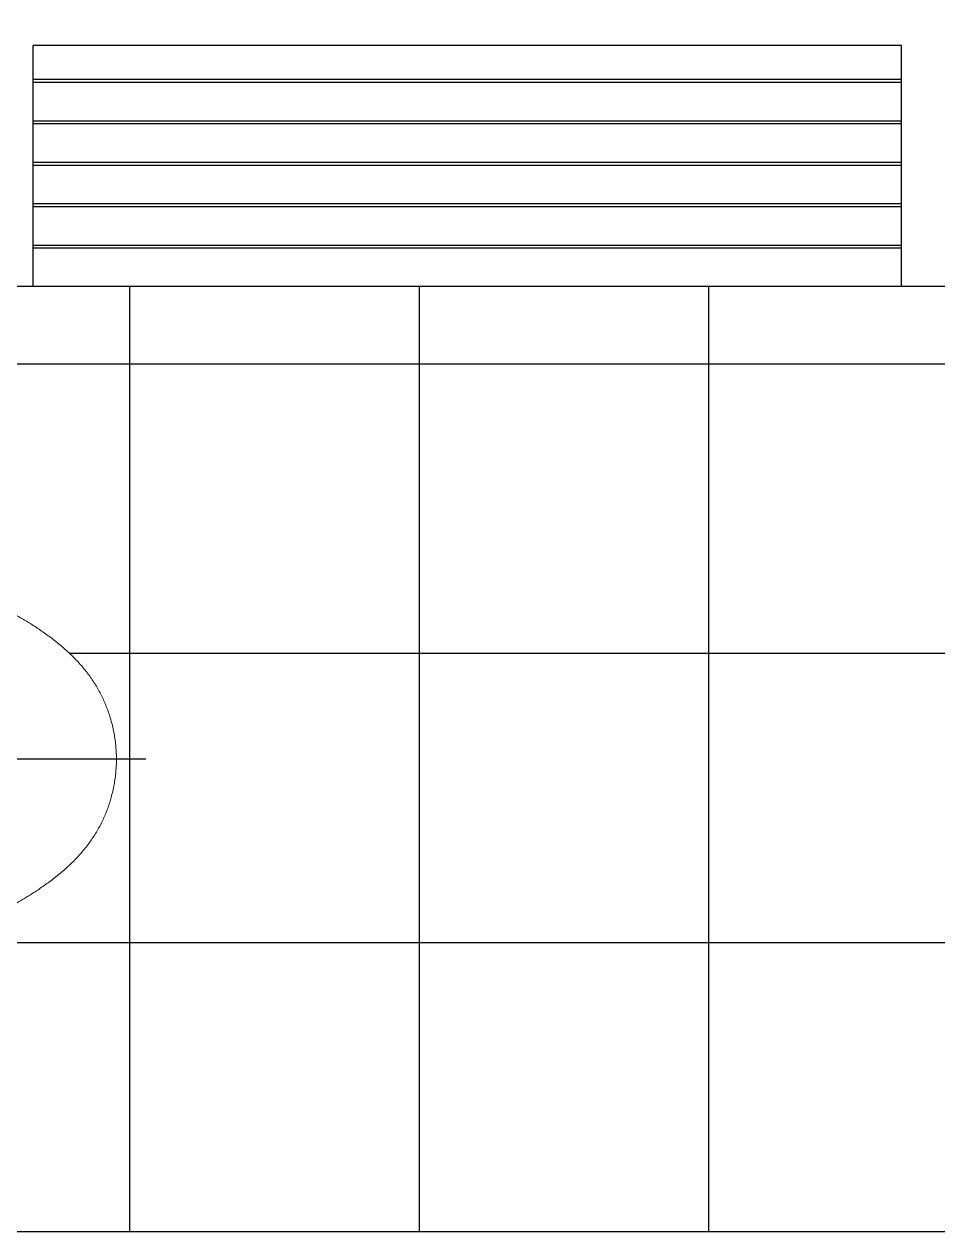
# Model space of a CAD drawing. Header units: millimetres. Extents: x 18456 to 179493, y -203649 to 469211.
# Drawn here: x 141577 to 142524, y 274641 to 275893 of the extents above; entities that cross this region are included whole.
import ezdxf

# ---------------------------------------------------------------- set-up
doc = ezdxf.new("R2010")
doc.units = ezdxf.units.MM
doc.layers.add('X-평면도(기본형)$0$FUR', color=6, linetype='Continuous', true_color=0xff00ff)
doc.layers.add('X-평면도(기본형)$0$TIL', color=5, linetype='Continuous', true_color=0x0000ff)

# ---------------------------------------------------------------- blocks, each defined once
blk = doc.blocks.new('X-평면도(기본형)$0$IW990')
at = {"layer": 'X-평면도(기본형)$0$FUR', "color": 1, "ltscale": 30, "true_color": 0xff0000}
blk.add_line((237991.9, 46180.3), (238735, 46180.3), dxfattribs=at)
at = {"layer": 'X-평면도(기본형)$0$FUR', "linetype": 'Continuous', "lineweight": 15}
for points, knots in [([(238522.2, 46373.3), (238513.8, 46373.4, 0), (238497.1, 46373.6, 0), (238472.1, 46373.7, 0), (238447, 46373.7, 0), (238422.1, 46373.6, 0), (238394.4, 46373.3, 0), (238363.9, 46372.6, 0), (238330.6, 46371.2, 0), (238302.9, 46369.6, 0), (238280.7, 46368.1, 0), (238263.9, 46367, 0), (238247.2, 46365.5, 0), (238230.4, 46363.6, 0), (238213.7, 46360.9, 0), (238196.5, 46357.3, 0), (238178.8, 46352.3, 0), (238160.7, 46345.8, 0), (238143, 46338.3, 0), (238125.8, 46329.5, 0), (238111, 46320.7, 0), (238098.3, 46312.2, 0), (238087.6, 46304.4, 0), (238077.3, 46296, 0), (238067.5, 46287.1, 0), (238058.6, 46277.6, 0), (238050.6, 46267.7, 0), (238043.7, 46257.3, 0), (238037.6, 46246.4, 0), (238032.6, 46235, 0), (238029.4, 46226.6, 0), (238028.2, 46221.9, 0), (238028.1, 46221.5, 0)], [0, 0, 0, 0, 0.045045, 0.090113, 0.135167, 0.180192, 0.2252, 0.286412, 0.347638, 0.408861, 0.439659, 0.470514, 0.501361, 0.532157, 0.562894, 0.593613, 0.628106, 0.662718, 0.697369, 0.73198, 0.766473, 0.790174, 0.813941, 0.837696, 0.861396, 0.885041, 0.907276, 0.929591, 0.951906, 0.974141, 0.996378, 1, 1, 1, 1]), ([(238022.2, 46180.3), (238022.2, 46182.5, 0), (238022.3, 46186.8, 0), (238022.8, 46193.4, 0), (238023.5, 46200, 0), (238024.6, 46206.8, 0), (238025.9, 46213.4, 0), (238027.1, 46218.3, 0), (238028, 46221, 0), (238028.1, 46221.5, 0)], [0, 0, 0, 0, 0.15677, 0.311274, 0.473781, 0.636377, 0.799122, 0.962022, 1, 1, 1, 1]), ([(238022.2, 46180.3), (238022.2, 46178.1, 0), (238022.3, 46173.8, 0), (238022.8, 46167.2, 0), (238023.5, 46160.5, 0), (238024.6, 46153.8, 0), (238026, 46147.2, 0), (238027.2, 46142.2, 0), (238028, 46139.6, 0), (238028.1, 46139.1, 0)], [0, 0, 0, 0, 0.15677, 0.311274, 0.473781, 0.636377, 0.799122, 0.962022, 1, 1, 1, 1]), ([(238522.2, 45987.3), (238513.9, 45987.2, 0), (238497.2, 45986.9, 0), (238472.1, 45986.8, 0), (238447.1, 45986.8, 0), (238422.1, 45986.9, 0), (238394.4, 45987.2, 0), (238363.9, 45987.9, 0), (238330.7, 45989.3, 0), (238302.9, 45990.9, 0), (238280.7, 45992.4, 0), (238263.9, 45993.5, 0), (238247.2, 45995, 0), (238230.4, 45996.9, 0), (238213.8, 45999.5, 0), (238196.5, 46003.2, 0), (238178.8, 46008.2, 0), (238160.7, 46014.6, 0), (238143, 46022.2, 0), (238125.8, 46030.9, 0), (238111, 46039.8, 0), (238098.3, 46048.3, 0), (238087.6, 46056.1, 0), (238077.3, 46064.4, 0), (238067.5, 46073.4, 0), (238058.6, 46082.8, 0), (238050.7, 46092.8, 0), (238043.7, 46103.1, 0), (238037.6, 46114, 0), (238032.6, 46125.4, 0), (238029.4, 46133.9, 0), (238028.3, 46138.5, 0), (238028.1, 46138.9, 0)], [0, 0, 0, 0, 0.045045, 0.090113, 0.135167, 0.180192, 0.2252, 0.286412, 0.347638, 0.408861, 0.439659, 0.470514, 0.501361, 0.532157, 0.562894, 0.593613, 0.628106, 0.662718, 0.697369, 0.73198, 0.766473, 0.790174, 0.813941, 0.837696, 0.861396, 0.885041, 0.907276, 0.929591, 0.951906, 0.974141, 0.996378, 1, 1, 1, 1])]:
    blk.add_open_spline(points, degree=3, knots=knots, dxfattribs=at)

msp = doc.modelspace()

# ---------------------------------------------------------------- linework, layer by layer
at = {"layer": 'X-평면도(기본형)$0$FUR'}
for p, q in [((141586.1, 275621), (141586.1, 275871)), ((142486.1, 275871), (141586.1, 275871)), ((142486.1, 275621), (142486.1, 275871)), ((143406.2, 274641), (140986.1, 274641))]:
    msp.add_line(p, q, dxfattribs=at)
at = {"layer": 'X-평면도(기본형)$0$FUR', "color": 5, "true_color": 0x0000ff}
for p, q in [((141586.1, 275836), (142486.1, 275836)), ((141586.1, 275833), (142486.1, 275833)), ((141586.1, 275793), (142486.1, 275793)), ((141586.1, 275790), (142486.1, 275790)), ((141586.1, 275750), (142486.1, 275750)), ((141586.1, 275747), (142486.1, 275747)), ((141586.1, 275707), (142486.1, 275707)), ((141586.1, 275704), (142486.1, 275704)), ((141586.1, 275664), (142486.1, 275664)), ((141586.1, 275661), (142486.1, 275661))]:
    msp.add_line(p, q, dxfattribs=at)
at = {"layer": 'X-평면도(기본형)$0$FUR'}
msp.add_lwpolyline([(140986.1, 275621), (140986.1, 276821), (142586.1, 276821), (142586.1, 275621)], close=True, dxfattribs=at)
at = {"layer": 'X-평면도(기본형)$0$TIL'}
for p, q in [((141686.1, 275621), (141686.1, 274641)), ((141986.1, 275621), (141986.1, 274641)), ((142286.1, 275621), (142286.1, 274641)), ((140986.1, 275541), (143486.1, 275541)), ((141623.7, 275241), (143486.1, 275241)), ((141444.2, 274941), (143486.1, 274941))]:
    msp.add_line(p, q, dxfattribs=at)

# ---------------------------------------------------------------- block references
at = {"layer": 'X-평면도(기본형)$0$FUR', "xscale": -1}
msp.add_blockref('X-평면도(기본형)$0$IW990', (379694.7, 228950.8), dxfattribs=at)

doc.saveas('drawing.dxf')
